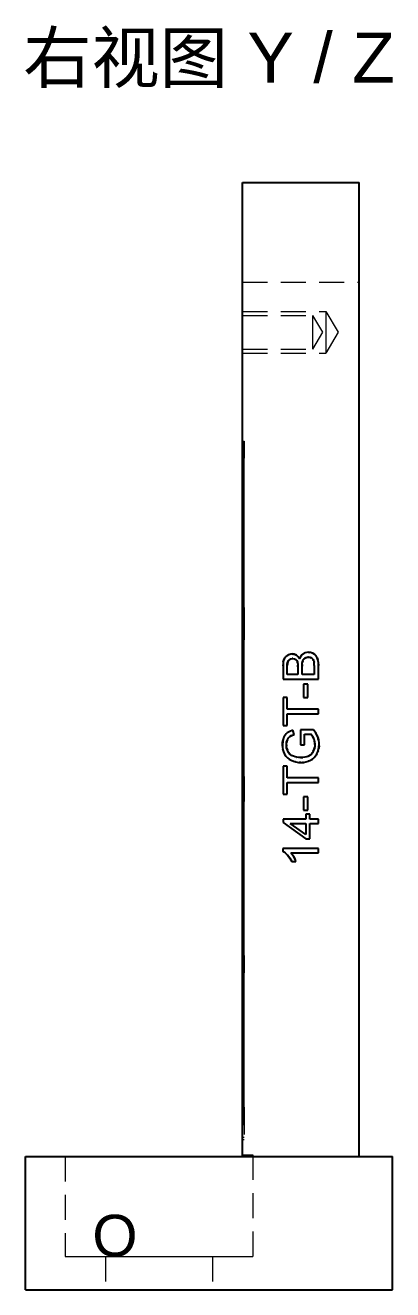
# Model space of a CAD drawing. Header units: millimetres. Extents: x 37 to 669, y 80 to 273.
# Drawn here: x 37 to 59, y 156.8 to 232.7 of the extents above; entities that cross this region are included whole.
import ezdxf
from ezdxf.enums import TextEntityAlignment as Align

# ---------------------------------------------------------------- set-up
doc = ezdxf.new("R2010")
doc.units = ezdxf.units.MM
doc.linetypes.add('WP_HIDDEN', pattern=[2.3, 1.5, -0.8])
for name, color, linetype, lineweight in [('ANNOTATIONS', 7, 'CONTINUOUS', 18), ('HIDDEN', 7, 'WP_HIDDEN', 13), ('VISIBLE', 7, 'CONTINUOUS', 25)]:
    doc.layers.add(name, color=color, linetype=linetype, lineweight=lineweight)
doc.styles.add('CJK', font='Arial Unicode.ttf')

msp = doc.modelspace()

# ---------------------------------------------------------------- linework, layer by layer
at = {"layer": 'HIDDEN'}
for p, q in [((50, 217.25), (50, 223.25)), ((57, 217.25), (57, 223.25)), ((50, 217.25), (57, 217.25)), ((50, 215.5), (55, 215.5)), ((50, 215.255), (54.2, 215.255)), ((54.2, 215.255), (54.80386, 214.25)), ((55, 215.5), (55.75108, 214.25)), ((54.80386, 214.25), (54.2, 213.245)), ((55.75108, 214.25), (55, 213)), ((50, 213.245), (54.2, 213.245)), ((50, 213), (55, 213)), ((50, 206.68), (50, 207.72)), ((50, 207.58), (50, 207.72)), ((50, 205.78), (50, 207.72)), ((50, 207.72), (50.1, 207.72)), ((50, 206.82), (50, 207.58)), ((50, 207.58), (50.1, 207.58)), ((50, 205.92), (50, 207.58)), ((50.1, 207.72), (50.1, 206.68)), ((50.1, 207.58), (50.1, 207.72)), ((50.1, 205.78), (50.1, 207.72)), ((50.1, 206.82), (50.1, 207.58)), ((50.1, 205.92), (50.1, 207.58)), ((50, 206.75), (50, 206.825)), ((50, 206.675), (50, 206.825)), ((50, 206.825), (50.1, 206.825)), ((50, 205.78), (50, 206.82)), ((50, 206.82), (50.1, 206.82)), ((50, 166.75), (50, 206.75)), ((50.1, 206.75), (50, 206.75)), ((50, 205.92), (50, 206.68)), ((50, 206.68), (50.1, 206.68)), ((50, 205.825), (50, 206.675)), ((50, 206.675), (50.1, 206.675)), ((50.1, 206.675), (50.1, 206.825)), ((50.1, 206.75), (50.1, 206.825)), ((50.1, 205.78), (50.1, 206.82)), ((50.1, 166.75), (50.1, 206.75)), ((50.1, 205.92), (50.1, 206.68)), ((50.1, 205.825), (50.1, 206.675)), ((50, 205.78), (50, 205.92)), ((50, 205.92), (50.1, 205.92)), ((50, 205.675), (50, 205.825)), ((50, 205.825), (50.1, 205.825)), ((50.1, 205.78), (50.1, 205.92)), ((50.1, 205.675), (50.1, 205.825)), ((50, 205.78), (50.1, 205.78)), ((50, 204.825), (50, 205.675)), ((50, 205.675), (50.1, 205.675)), ((50.1, 204.825), (50.1, 205.675)), ((50, 204.675), (50, 204.825)), ((50, 204.825), (50.1, 204.825)), ((50, 203.825), (50, 204.675)), ((50, 204.675), (50.1, 204.675)), ((50.1, 204.675), (50.1, 204.825)), ((50.1, 203.825), (50.1, 204.675)), ((50, 203.675), (50, 203.825)), ((50, 203.825), (50.1, 203.825)), ((50, 202.825), (50, 203.675)), ((50, 203.675), (50.1, 203.675)), ((50.1, 203.675), (50.1, 203.825)), ((50.1, 202.825), (50.1, 203.675)), ((50, 202.675), (50, 202.825)), ((50, 202.825), (50.1, 202.825)), ((50.1, 202.675), (50.1, 202.825)), ((50, 201.825), (50, 202.675)), ((50, 202.675), (50.1, 202.675)), ((50.1, 201.825), (50.1, 202.675)), ((50, 201.675), (50, 201.825)), ((50, 201.825), (50.1, 201.825)), ((50, 200.825), (50, 201.675)), ((50, 201.675), (50.1, 201.675)), ((50.1, 201.675), (50.1, 201.825)), ((50.1, 200.825), (50.1, 201.675)), ((50, 200.675), (50, 200.825)), ((50, 200.825), (50.1, 200.825)), ((50, 199.825), (50, 200.675)), ((50, 200.675), (50.1, 200.675)), ((50.1, 200.675), (50.1, 200.825)), ((50.1, 199.825), (50.1, 200.675)), ((50, 199.675), (50, 199.825)), ((50, 199.825), (50.1, 199.825)), ((50.1, 199.675), (50.1, 199.825)), ((50, 198.825), (50, 199.675)), ((50, 199.675), (50.1, 199.675)), ((50.1, 198.825), (50.1, 199.675)), ((50, 198.675), (50, 198.825)), ((50, 198.825), (50.1, 198.825)), ((50, 197.825), (50, 198.675)), ((50, 198.675), (50.1, 198.675)), ((50.1, 198.675), (50.1, 198.825)), ((50.1, 197.825), (50.1, 198.675)), ((50, 197.675), (50, 197.825)), ((50, 197.825), (50.1, 197.825)), ((50, 196.68), (50, 197.72)), ((50, 195.78), (50, 197.72)), ((50, 196.82), (50, 197.72)), ((50, 197.72), (50.1, 197.72)), ((50, 196.825), (50, 197.675)), ((50, 197.675), (50.1, 197.675)), ((50.1, 197.58), (50, 197.58)), ((50, 195.92), (50, 197.58)), ((50.1, 197.675), (50.1, 197.825)), ((50.1, 197.72), (50.1, 196.68)), ((50.1, 196.82), (50.1, 197.72)), ((50.1, 197.72), (50.1, 195.78)), ((50.1, 196.825), (50.1, 197.675)), ((50.1, 197.58), (50.1, 195.92)), ((50, 196.675), (50, 196.825)), ((50, 196.825), (50.1, 196.825)), ((50, 196.82), (50.1, 196.82)), ((50, 195.78), (50, 196.68)), ((50, 196.68), (50.1, 196.68)), ((50.1, 196.675), (50.1, 196.825)), ((50.1, 196.68), (50.1, 195.78)), ((50, 195.825), (50, 196.675)), ((50, 196.675), (50.1, 196.675)), ((50, 195.92), (50.1, 195.92)), ((50.1, 195.825), (50.1, 196.675)), ((50, 195.675), (50, 195.825)), ((50, 195.825), (50.1, 195.825)), ((50, 195.78), (50.1, 195.78)), ((50, 194.825), (50, 195.675)), ((50, 195.675), (50.1, 195.675)), ((50.1, 195.675), (50.1, 195.825)), ((50.1, 194.825), (50.1, 195.675)), ((50, 194.675), (50, 194.825)), ((50, 194.825), (50.1, 194.825)), ((50, 193.825), (50, 194.675)), ((50, 194.675), (50.1, 194.675)), ((50.1, 194.675), (50.1, 194.825)), ((50.1, 193.825), (50.1, 194.675)), ((50, 193.675), (50, 193.825)), ((50, 193.825), (50.1, 193.825)), ((50, 192.825), (50, 193.675)), ((50, 193.675), (50.1, 193.675)), ((50.1, 193.675), (50.1, 193.825)), ((50.1, 192.825), (50.1, 193.675)), ((50, 192.675), (50, 192.825)), ((50, 192.825), (50.1, 192.825)), ((50, 191.825), (50, 192.675)), ((50, 192.675), (50.1, 192.675)), ((50.1, 192.675), (50.1, 192.825)), ((50.1, 191.825), (50.1, 192.675)), ((50, 191.675), (50, 191.825)), ((50, 191.825), (50.1, 191.825)), ((50, 190.825), (50, 191.675)), ((50, 191.675), (50.1, 191.675)), ((50.1, 191.675), (50.1, 191.825)), ((50.1, 190.825), (50.1, 191.675)), ((50, 190.675), (50, 190.825)), ((50, 190.825), (50.1, 190.825)), ((50, 189.825), (50, 190.675)), ((50, 190.675), (50.1, 190.675)), ((50.1, 190.675), (50.1, 190.825)), ((50.1, 189.825), (50.1, 190.675)), ((50, 189.675), (50, 189.825)), ((50, 189.825), (50.1, 189.825)), ((50, 188.825), (50, 189.675)), ((50, 189.675), (50.1, 189.675)), ((50.1, 189.675), (50.1, 189.825)), ((50.1, 188.825), (50.1, 189.675)), ((50, 188.675), (50, 188.825)), ((50, 188.825), (50.1, 188.825)), ((50, 187.825), (50, 188.675)), ((50, 188.675), (50.1, 188.675)), ((50.1, 188.675), (50.1, 188.825)), ((50.1, 187.825), (50.1, 188.675)), ((50, 187.675), (50, 187.825)), ((50, 187.825), (50.1, 187.825)), ((50, 187.58), (50, 187.72)), ((50, 185.78), (50, 187.72)), ((50, 187.72), (50.1, 187.72)), ((50, 186.825), (50, 187.675)), ((50, 187.675), (50.1, 187.675)), ((50, 186.82), (50, 187.58)), ((50, 187.58), (50.1, 187.58)), ((50, 185.92), (50, 187.58)), ((50.1, 187.675), (50.1, 187.825)), ((50.1, 187.58), (50.1, 187.72)), ((50.1, 185.78), (50.1, 187.72)), ((50.1, 186.825), (50.1, 187.675)), ((50.1, 186.82), (50.1, 187.58)), ((50.1, 187.58), (50.1, 185.92)), ((50, 186.675), (50, 186.825)), ((50, 186.825), (50.1, 186.825)), ((50, 186.68), (50, 186.82)), ((50, 186.82), (50.1, 186.82)), ((50.1, 186.675), (50.1, 186.825)), ((50.1, 186.68), (50.1, 186.82)), ((50, 185.92), (50, 186.68)), ((50.1, 186.68), (50, 186.68)), ((50, 185.825), (50, 186.675)), ((50, 186.675), (50.1, 186.675)), ((50.1, 185.92), (50.1, 186.68)), ((50.1, 185.825), (50.1, 186.675)), ((50, 185.78), (50, 185.92)), ((50, 185.92), (50.1, 185.92)), ((50, 185.675), (50, 185.825)), ((50, 185.825), (50.1, 185.825)), ((50, 185.78), (50.1, 185.78)), ((50, 184.825), (50, 185.675)), ((50, 185.675), (50.1, 185.675)), ((50.1, 185.78), (50.1, 185.92)), ((50.1, 185.675), (50.1, 185.825)), ((50.1, 184.825), (50.1, 185.675)), ((50, 184.675), (50, 184.825)), ((50, 184.825), (50.1, 184.825)), ((50, 183.825), (50, 184.675)), ((50, 184.675), (50.1, 184.675)), ((50.1, 184.675), (50.1, 184.825)), ((50.1, 183.825), (50.1, 184.675)), ((50, 183.675), (50, 183.825)), ((50, 183.825), (50.1, 183.825)), ((50.1, 183.675), (50.1, 183.825)), ((50, 182.825), (50, 183.675)), ((50, 183.675), (50.1, 183.675)), ((50.1, 182.825), (50.1, 183.675)), ((50, 182.675), (50, 182.825)), ((50, 182.825), (50.1, 182.825)), ((50, 181.825), (50, 182.675)), ((50, 182.675), (50.1, 182.675)), ((50.1, 182.675), (50.1, 182.825)), ((50.1, 181.825), (50.1, 182.675)), ((50, 181.675), (50, 181.825)), ((50, 181.825), (50.1, 181.825)), ((50, 180.825), (50, 181.675)), ((50, 181.675), (50.1, 181.675)), ((50.1, 181.675), (50.1, 181.825)), ((50.1, 180.825), (50.1, 181.675)), ((50, 180.675), (50, 180.825)), ((50, 180.825), (50.1, 180.825)), ((50.1, 180.675), (50.1, 180.825)), ((50, 179.825), (50, 180.675)), ((50, 180.675), (50.1, 180.675)), ((50.1, 179.825), (50.1, 180.675)), ((50, 179.675), (50, 179.825)), ((50, 179.825), (50.1, 179.825)), ((50, 178.825), (50, 179.675)), ((50, 179.675), (50.1, 179.675)), ((50.1, 179.675), (50.1, 179.825)), ((50.1, 178.825), (50.1, 179.675)), ((50, 178.675), (50, 178.825)), ((50, 178.825), (50.1, 178.825)), ((50, 177.825), (50, 178.675)), ((50, 178.675), (50.1, 178.675)), ((50.1, 178.675), (50.1, 178.825)), ((50.1, 177.825), (50.1, 178.675)), ((50, 177.675), (50, 177.825)), ((50, 177.825), (50.1, 177.825)), ((50, 177.58), (50, 177.72)), ((50, 176.68), (50, 177.72)), ((50, 175.78), (50, 177.72)), ((50, 177.72), (50.1, 177.72)), ((50.1, 177.675), (50.1, 177.825)), ((50.1, 177.58), (50.1, 177.72)), ((50.1, 176.68), (50.1, 177.72)), ((50.1, 175.78), (50.1, 177.72)), ((50, 176.825), (50, 177.675)), ((50, 177.675), (50.1, 177.675)), ((50, 176.82), (50, 177.58)), ((50, 177.58), (50.1, 177.58)), ((50, 175.92), (50, 177.58)), ((50.1, 176.825), (50.1, 177.675)), ((50.1, 176.82), (50.1, 177.58)), ((50.1, 175.92), (50.1, 177.58)), ((50, 176.675), (50, 176.825)), ((50, 176.825), (50.1, 176.825)), ((50, 175.78), (50, 176.82)), ((50, 176.82), (50.1, 176.82)), ((50, 175.92), (50, 176.68)), ((50, 176.68), (50.1, 176.68)), ((50, 175.825), (50, 176.675)), ((50, 176.675), (50.1, 176.675)), ((50.1, 176.675), (50.1, 176.825)), ((50.1, 176.82), (50.1, 175.78)), ((50.1, 175.92), (50.1, 176.68)), ((50.1, 175.825), (50.1, 176.675)), ((50, 175.78), (50, 175.92)), ((50, 175.92), (50.1, 175.92)), ((50, 175.675), (50, 175.825)), ((50, 175.825), (50.1, 175.825)), ((50, 175.78), (50.1, 175.78)), ((50, 174.825), (50, 175.675)), ((50, 175.675), (50.1, 175.675)), ((50.1, 175.78), (50.1, 175.92)), ((50.1, 175.675), (50.1, 175.825)), ((50.1, 174.825), (50.1, 175.675)), ((50, 174.675), (50, 174.825)), ((50, 174.825), (50.1, 174.825)), ((50, 173.825), (50, 174.675)), ((50, 174.675), (50.1, 174.675)), ((50.1, 174.675), (50.1, 174.825)), ((50.1, 173.825), (50.1, 174.675)), ((50, 173.675), (50, 173.825)), ((50, 173.825), (50.1, 173.825)), ((50, 172.825), (50, 173.675)), ((50, 173.675), (50.1, 173.675)), ((50.1, 173.675), (50.1, 173.825)), ((50.1, 172.825), (50.1, 173.675)), ((50, 172.675), (50, 172.825)), ((50, 172.825), (50.1, 172.825)), ((50, 171.825), (50, 172.675)), ((50, 172.675), (50.1, 172.675)), ((50.1, 172.675), (50.1, 172.825)), ((50.1, 171.825), (50.1, 172.675)), ((50, 171.675), (50, 171.825)), ((50, 171.825), (50.1, 171.825)), ((50, 170.825), (50, 171.675)), ((50, 171.675), (50.1, 171.675)), ((50.1, 171.675), (50.1, 171.825)), ((50.1, 170.825), (50.1, 171.675)), ((50, 170.675), (50, 170.825)), ((50, 170.825), (50.1, 170.825)), ((50, 169.825), (50, 170.675)), ((50, 170.675), (50.1, 170.675)), ((50.1, 170.675), (50.1, 170.825)), ((50.1, 169.825), (50.1, 170.675)), ((50, 169.675), (50, 169.825)), ((50, 169.825), (50.1, 169.825)), ((50, 168.825), (50, 169.675)), ((50, 169.675), (50.1, 169.675)), ((50.1, 169.675), (50.1, 169.825)), ((50.1, 168.825), (50.1, 169.675)), ((50, 168.675), (50, 168.825)), ((50, 168.825), (50.1, 168.825)), ((50, 167.825), (50, 168.675)), ((50, 168.675), (50.1, 168.675)), ((50.1, 168.675), (50.1, 168.825)), ((50.1, 167.825), (50.1, 168.675)), ((50, 167.675), (50, 167.825)), ((50, 167.825), (50.1, 167.825)), ((50.1, 167.675), (50.1, 167.825)), ((50, 165.78), (50, 167.72)), ((50, 167.72), (50.1, 167.72)), ((50, 166.825), (50, 167.675)), ((50, 167.675), (50.1, 167.675)), ((50.1, 167.58), (50, 167.58)), ((50, 165.92), (50, 167.58)), ((50.1, 167.72), (50.1, 165.78)), ((50.1, 166.825), (50.1, 167.675)), ((50.1, 167.58), (50.1, 165.92)), ((50, 166.675), (50, 166.825)), ((50, 166.825), (50.1, 166.825)), ((50, 166.675), (50, 166.75)), ((50, 166.75), (50.1, 166.75)), ((50, 166.675), (50.1, 166.675)), ((50.1, 166.675), (50.1, 166.825)), ((50.1, 166.675), (50.1, 166.75)), ((50, 165.92), (50.1, 165.92)), ((50, 165.78), (50.1, 165.78)), ((50, 164.85), (50, 164.75)), ((50.625, 164.85), (50.625, 158.75)), ((39.375, 164.75), (39.375, 158.75)), ((50, 164.75), (57, 164.75)), ((41.8, 158.75), (41.8, 156.75)), ((48.2, 158.75), (48.2, 156.75))]:
    msp.add_line(p, q, dxfattribs=at)
for points in [[(50, 215.5), (50, 215.46866), (50, 215.37621), (50, 215.22729), (50, 215.02936), (50, 214.79235), (50, 214.52815), (50, 214.25), (50, 213.97185), (50, 213.70765), (50, 213.47064), (50, 213.27271), (50, 213.12379), (50, 213.03134), (50, 213)], [(50, 215.255), (50, 215.2298), (50, 215.15547), (50, 215.03574), (50, 214.87661), (50, 214.68605), (50, 214.47363), (50, 214.25), (50, 214.02637), (50, 213.81395), (50, 213.62339), (50, 213.46426), (50, 213.34453), (50, 213.2702), (50, 213.245)], [(54.2, 215.255), (54.2, 215.2298), (54.2, 215.15547), (54.2, 215.03574), (54.2, 214.87661), (54.2, 214.68605), (54.2, 214.47363), (54.2, 214.25), (54.2, 214.02637), (54.2, 213.81395), (54.2, 213.62339), (54.2, 213.46426), (54.2, 213.34453), (54.2, 213.2702), (54.2, 213.245)], [(55, 215.5), (55, 215.46866), (55, 215.37621), (55, 215.22729), (55, 215.02936), (55, 214.79235), (55, 214.52815), (55, 214.25), (55, 213.97185), (55, 213.70765), (55, 213.47064), (55, 213.27271), (55, 213.12379), (55, 213.03134), (55, 213)], [(52.43694, 194.27209), (52.45137, 194.43704)], [(52.4795, 194.55818), (52.48386, 194.57132)], [(52.54808, 194.70088), (52.58349, 194.74705)], [(52.59453, 194.75938), (52.62111, 194.78597)], [(52.70434, 194.40201), (52.70276, 194.3927)], [(52.70519, 194.40673), (52.70436, 194.40213)], [(52.82737, 194.60119), (52.75993, 194.54003)], [(52.79523, 194.89394), (52.90138, 194.92294)], [(52.99268, 194.65146), (52.89536, 194.63352)], [(52.91201, 194.92451), (52.98047, 194.92916)], [(53.03492, 194.92614), (53.06947, 194.92096)], [(53.1996, 194.59756), (53.12502, 194.63563), (53.03504, 194.65147)], [(53.09295, 194.91593), (53.14944, 194.8985)], [(53.26585, 194.5256), (53.1996, 194.59756)], [(53.30079, 194.45075), (53.26746, 194.52303)], [(53.28386, 194.82236), (53.34353, 194.76528), (53.39563, 194.6959)], [(53.40498, 194.68082), (53.43179, 194.63166)], [(53.43179, 194.63166), (53.44749, 194.67934)], [(53.47462, 194.74289), (53.52386, 194.82492)], [(53.60221, 194.45509), (53.58391, 194.30298)], [(53.66138, 194.60112), (53.61682, 194.51049)], [(53.6248, 194.92843), (53.69609, 194.97383), (53.77355, 195.00625), (53.85717, 195.0257), (53.94697, 195.03219)], [(53.74017, 194.67955), (53.68883, 194.63518)], [(53.90689, 194.73869), (53.83696, 194.72561)], [(54.06283, 194.72459), (53.96768, 194.74005)], [(54.04064, 195.0257), (54.13931, 195.00338)], [(54.20865, 194.63688), (54.15453, 194.68147)], [(54.15546, 194.99804), (54.22487, 194.96906)], [(54.29428, 194.46748), (54.27066, 194.53999)], [(54.32273, 194.91053), (54.35425, 194.88568)], [(54.36649, 194.87489), (54.42296, 194.81306)], [(54.42296, 194.81306), (54.49229, 194.68946)], [(54.52817, 194.58015), (54.55222, 194.44764)], [(54.55436, 194.42879), (54.56226, 194.31663)], [(52.68898, 194.23285), (52.68734, 194.13245)], [(52.69053, 194.26829), (52.68969, 194.25086)], [(52.69654, 194.34579), (52.6964, 194.34451)], [(52.69869, 194.36422), (52.69755, 194.35487)], [(52.70008, 194.37479), (52.69869, 194.36422)], [(53.3284, 194.26098), (53.31669, 194.38638)], [(52.44216, 189.80014), (52.47474, 189.89571)], [(52.47474, 189.89571), (52.50209, 189.95729)], [(52.50881, 189.97066), (52.53385, 190.01571)], [(52.53969, 190.02527), (52.62403, 190.13446)], [(52.68298, 190.18813), (52.8052, 190.26599), (52.95437, 190.327)], [(52.75006, 189.87302), (52.69677, 189.77309)], [(52.75322, 189.87768), (52.75322, 189.87768)], [(52.76564, 189.89497), (52.76235, 189.89053)], [(52.80536, 189.94093), (52.77489, 189.90685)], [(53.02235, 190.06924), (52.93928, 190.03362)], [(54.20281, 189.99459), (54.15726, 190.06571)], [(54.31691, 190.3166), (54.39802, 190.19494)], [(54.42323, 190.15181), (54.51656, 189.95303)], [(52.40409, 189.36836), (52.40237, 189.39428)], [(52.43026, 189.18971), (52.40409, 189.36836)], [(52.41477, 189.67489), (52.42279, 189.71982)], [(52.53061, 188.91689), (52.47298, 189.04472), (52.432, 189.18199)], [(52.648, 189.59114), (52.6409, 189.47995)], [(52.64472, 189.38494), (52.65482, 189.30446)], [(52.65178, 189.6165), (52.64869, 189.59624)], [(52.65695, 189.29246), (52.66288, 189.26339)], [(52.6637, 189.67392), (52.6637, 189.67392)], [(52.66952, 189.69568), (52.6682, 189.69099)], [(52.69967, 189.14617), (52.75131, 189.04437)], [(54.2039, 189.00338), (54.25317, 189.08668)], [(54.32267, 189.69213), (54.27566, 189.84129)], [(54.33504, 189.3422), (54.34604, 189.4843)], [(54.5758, 189.24442), (54.54167, 189.11191)], [(54.56848, 189.78129), (54.59212, 189.64187), (54.6, 189.50026)], [(54.6, 189.50026), (54.59769, 189.41906)], [(52.93041, 188.54321), (52.80573, 188.61442), (52.69801, 188.69956)], [(52.75802, 189.03367), (52.76612, 189.02134)], [(52.88513, 188.8926), (52.95039, 188.84511)], [(53.15451, 188.4595), (53.04078, 188.49606), (52.93041, 188.54321)], [(52.98446, 188.82434), (53.06464, 188.78483)], [(53.06464, 188.78483), (53.23964, 188.73016)], [(53.41435, 188.41648), (53.19234, 188.44987)], [(53.26892, 188.72415), (53.37872, 188.70871), (53.49274, 188.70356)], [(53.59637, 188.41586), (53.51016, 188.41332)], [(53.62004, 188.70886), (53.76097, 188.72952), (53.88711, 188.76577)], [(53.94196, 188.48501), (53.80339, 188.44476), (53.65737, 188.42087)], [(54.07757, 188.54393), (53.9608, 188.49197)], [(53.96873, 188.80152), (54.07136, 188.8657)], [(54.07136, 188.8657), (54.08624, 188.87736)], [(54.42241, 188.85605), (54.35237, 188.76106), (54.27155, 188.67738), (54.17995, 188.60501), (54.07757, 188.54393)], [(54.12747, 188.91376), (54.17644, 188.96702)], [(54.52923, 189.0753), (54.46577, 188.93067)], [(52.6546, 182.91181), (52.50534, 183.03749)], [(52.96161, 182.46781), (52.84832, 182.67219)], [(52.89921, 182.99024), (52.99449, 182.87386)], [(52.99771, 182.86936), (53.0375, 182.81054)], [(53.13789, 182.63704), (53.14882, 182.61572)], [(53.14882, 182.61571), (53.15132, 182.61075)], [(53.15378, 182.60581), (53.21412, 182.46781)], [(50, 164.85), (50.08469, 164.85), (50.1635, 164.85), (50.23635, 164.85), (50.30315, 164.85), (50.36383, 164.85), (50.4183, 164.85), (50.46652, 164.85), (50.50842, 164.85), (50.54395, 164.85), (50.57309, 164.85), (50.59578, 164.85), (50.61201, 164.85), (50.62175, 164.85), (50.625, 164.85)], [(50, 164.75), (49.42193, 164.75), (48.68402, 164.75), (47.81295, 164.75), (46.8402, 164.75), (45.80094, 164.75), (44.73273, 164.75), (43.67417, 164.75), (42.66355, 164.75), (41.73737, 164.75), (40.92913, 164.75), (40.26802, 164.75), (39.77797, 164.75), (39.47666, 164.75), (39.375, 164.75)], [(39.375, 158.75), (39.51603, 158.75), (39.93205, 158.75), (40.6022, 158.75), (41.49287, 158.75), (42.5594, 158.75), (43.74832, 158.75), (45, 158.75), (46.25168, 158.75), (47.4406, 158.75), (48.50713, 158.75), (49.3978, 158.75), (50.06795, 158.75), (50.48397, 158.75), (50.625, 158.75)], [(41.8, 158.75), (41.88023, 158.75), (42.1169, 158.75), (42.49814, 158.75), (43.00483, 158.75), (43.61157, 158.75), (44.28793, 158.75), (45, 158.75), (45.71207, 158.75), (46.38843, 158.75), (46.99517, 158.75), (47.50186, 158.75), (47.8831, 158.75), (48.11977, 158.75), (48.2, 158.75)], [(41.8, 156.75), (41.88023, 156.75), (42.1169, 156.75), (42.49814, 156.75), (43.00483, 156.75), (43.61157, 156.75), (44.28793, 156.75), (45, 156.75), (45.71207, 156.75), (46.38843, 156.75), (46.99517, 156.75), (47.50186, 156.75), (47.8831, 156.75), (48.11977, 156.75), (48.2, 156.75)]]:
    msp.add_lwpolyline(points, dxfattribs=at)
at = {"layer": 'VISIBLE'}
for p, q in [((50, 164.75), (50, 223.25)), ((50, 223.25), (57, 223.25)), ((57, 164.75), (57, 223.25)), ((52.43628, 194.22388), (52.43628, 193.42573)), ((52.68734, 193.70726), (52.68734, 194.13245)), ((53.33021, 193.70726), (52.68734, 193.70726)), ((53.33021, 194.16728), (53.33021, 193.70726)), ((53.58127, 193.70726), (53.58127, 194.19921)), ((54.31266, 193.70726), (53.58127, 193.70726)), ((54.31266, 194.23694), (54.31266, 193.70726)), ((54.56372, 193.42573), (54.56372, 194.23694)), ((52.43628, 193.42573), (54.56372, 193.42573)), ((53.66253, 193.11517), (53.66253, 192.31266)), ((53.9252, 193.11517), (53.66253, 193.11517)), ((53.9252, 192.31266), (53.9252, 193.11517)), ((52.43628, 192.32282), (52.43628, 190.63654)), ((52.68734, 192.32282), (52.43628, 192.32282)), ((52.68734, 191.619), (52.68734, 192.32282)), ((53.66253, 192.31266), (53.9252, 192.31266)), ((54.56372, 191.619), (52.68734, 191.619)), ((54.56372, 191.33747), (54.56372, 191.619)), ((52.43628, 190.63654), (52.68734, 190.63654)), ((52.68734, 190.63654), (52.68734, 191.33747)), ((52.68734, 191.33747), (54.56372, 191.33747)), ((53.10092, 190.09525), (53.03127, 190.34921)), ((53.47823, 190.38113), (53.47968, 189.47995)), ((54.26768, 190.38113), (53.47823, 190.38113)), ((53.72929, 190.10541), (54.12546, 190.10541)), ((53.72929, 189.47995), (53.72929, 190.10541)), ((53.47968, 189.47995), (53.72929, 189.47995)), ((52.43628, 188.19565), (52.43628, 186.50937)), ((52.68734, 188.19565), (52.43628, 188.19565)), ((52.68734, 187.49182), (52.68734, 188.19565)), ((54.56372, 187.49182), (52.68734, 187.49182)), ((52.68734, 186.50937), (52.68734, 187.21029)), ((52.68734, 187.21029), (54.56372, 187.21029)), ((54.56372, 187.21029), (54.56372, 187.49182)), ((52.43628, 186.50937), (52.68734, 186.50937)), ((53.66253, 186.34683), (53.66253, 185.54433)), ((53.9252, 186.34683), (53.66253, 186.34683)), ((53.9252, 185.54433), (53.9252, 186.34683)), ((53.66253, 185.54433), (53.9252, 185.54433)), ((53.81491, 185.30633), (53.81491, 185.019)), ((54.05435, 185.30633), (53.81491, 185.30633)), ((54.05435, 185.019), (54.05435, 185.30633)), ((52.43628, 185.019), (52.43628, 184.80567)), ((53.81491, 185.019), (52.43628, 185.019)), ((52.43628, 184.80567), (53.81491, 183.83483)), ((52.85567, 184.75778), (53.81491, 184.75778)), ((53.81491, 184.09169), (52.85567, 184.75778)), ((53.81491, 184.75778), (53.81491, 184.09169)), ((54.56372, 185.019), (54.05435, 185.019)), ((54.05435, 183.83483), (54.05435, 184.75778)), ((54.05435, 184.75778), (54.56372, 184.75778)), ((54.56372, 184.75778), (54.56372, 185.019)), ((53.81491, 183.83483), (54.05435, 183.83483)), ((52.42757, 183.25145), (52.42757, 183.08311)), ((54.56372, 183.25145), (52.42757, 183.25145)), ((54.56372, 182.99024), (54.56372, 183.25145)), ((52.89921, 182.99024), (54.56372, 182.99024)), ((52.96161, 182.46781), (53.21412, 182.46781)), ((37, 156.75), (37, 164.75)), ((37, 164.75), (59, 164.75)), ((59, 156.75), (59, 164.75)), ((37, 156.75), (59, 156.75))]:
    msp.add_line(p, q, dxfattribs=at)
for points in [[(52.50086, 194.61497), (52.47211, 194.53353), (52.45196, 194.44072), (52.43628, 194.22388)], [(52.45137, 194.43704), (52.4795, 194.55818)], [(52.48386, 194.57132), (52.50086, 194.61497)], [(52.69967, 194.84571), (52.63693, 194.80002), (52.58281, 194.74626), (52.53743, 194.68452), (52.50086, 194.61497)], [(52.50086, 194.61497), (52.54808, 194.70088)], [(52.58349, 194.74705), (52.59453, 194.75938)], [(52.62111, 194.78597), (52.69967, 194.84571)], [(52.68734, 194.13245), (52.69449, 194.32487), (52.71708, 194.45607)], [(52.98047, 194.92916), (52.90785, 194.92392), (52.83676, 194.90823), (52.76734, 194.88212), (52.69967, 194.84571)], [(52.69967, 194.84571), (52.79523, 194.89394)], [(52.70436, 194.40213), (52.70434, 194.40201)], [(52.71708, 194.45607), (52.70519, 194.40673)], [(52.71708, 194.45607), (52.75951, 194.53949), (52.82737, 194.60119)], [(52.75993, 194.54003), (52.71708, 194.45607)], [(52.82737, 194.60119), (52.91436, 194.63931), (53.01385, 194.65198)], [(52.89536, 194.63352), (52.82737, 194.60119)], [(52.90138, 194.92294), (52.91201, 194.92451)], [(53.23734, 194.85515), (53.11298, 194.91063), (52.98047, 194.92916)], [(52.98047, 194.92916), (53.03492, 194.92614)], [(53.01385, 194.65198), (52.99268, 194.65146)], [(53.03504, 194.65147), (53.01385, 194.65198)], [(53.01385, 194.65198), (53.11598, 194.63843), (53.1996, 194.59756)], [(53.06947, 194.92096), (53.09295, 194.91593)], [(53.14944, 194.8985), (53.23734, 194.85515)], [(53.1996, 194.59756), (53.2632, 194.52974), (53.30554, 194.43575)], [(53.43179, 194.63166), (53.34652, 194.76187), (53.2949, 194.81321), (53.23734, 194.85515)], [(53.23734, 194.85515), (53.28386, 194.82236)], [(53.26746, 194.52303), (53.26585, 194.5256)], [(53.30554, 194.43575), (53.30079, 194.45075)], [(53.31669, 194.38638), (53.30554, 194.43575)], [(53.30554, 194.43575), (53.3242, 194.32626), (53.33021, 194.16728)], [(53.39563, 194.6959), (53.40498, 194.68082)], [(53.6248, 194.92843), (53.56125, 194.87061), (53.50787, 194.80163), (53.46474, 194.72183), (53.43179, 194.63166)], [(53.44749, 194.67934), (53.47462, 194.74289)], [(53.52386, 194.82492), (53.57077, 194.88065), (53.6248, 194.92843)], [(53.58127, 194.19921), (53.58993, 194.37661), (53.61682, 194.51049)], [(53.61682, 194.51049), (53.60221, 194.45509)], [(53.61682, 194.51049), (53.66539, 194.60675), (53.74017, 194.67955)], [(53.94697, 195.03219), (53.8576, 195.02577), (53.77392, 195.00637), (53.69624, 194.9739), (53.6248, 194.92843)], [(53.68883, 194.63518), (53.66138, 194.60112)], [(53.74017, 194.67955), (53.8359, 194.7253), (53.94697, 194.7405)], [(53.83696, 194.72561), (53.74017, 194.67955)], [(53.94697, 194.7405), (53.90689, 194.73869)], [(54.22487, 194.96906), (54.09106, 195.01644), (53.94697, 195.03219)], [(53.94697, 195.03219), (54.04064, 195.0257)], [(53.96768, 194.74005), (53.94697, 194.7405)], [(53.94697, 194.7405), (54.04245, 194.73001), (54.12619, 194.69842)], [(54.12619, 194.69842), (54.06283, 194.72459)], [(54.15453, 194.68147), (54.12619, 194.69842)], [(54.12619, 194.69842), (54.19452, 194.65058), (54.24446, 194.59103)], [(54.13931, 195.00338), (54.15546, 194.99804)], [(54.24446, 194.59103), (54.20865, 194.63688)], [(54.42296, 194.81306), (54.33828, 194.89876), (54.22487, 194.96906)], [(54.22487, 194.96906), (54.32273, 194.91053)], [(54.27066, 194.53999), (54.24446, 194.59103)], [(54.24446, 194.59103), (54.27934, 194.51759), (54.30251, 194.4285)], [(54.30251, 194.4285), (54.29428, 194.46748)], [(54.31266, 194.23694), (54.30251, 194.4285)], [(54.35425, 194.88568), (54.36649, 194.87489)], [(54.52817, 194.58015), (54.48427, 194.70799), (54.42296, 194.81306)], [(54.49229, 194.68946), (54.52817, 194.58015)], [(54.56372, 194.23694), (54.55499, 194.42276), (54.52817, 194.58015)], [(54.55222, 194.44764), (54.55436, 194.42879)], [(52.43628, 194.22388), (52.43694, 194.27209)], [(52.68969, 194.25086), (52.68898, 194.23285)], [(52.6964, 194.34451), (52.69053, 194.26829)], [(52.69755, 194.35487), (52.69654, 194.34579)], [(52.69869, 194.36422), (52.69869, 194.36422)], [(52.70276, 194.3927), (52.70008, 194.37479)], [(53.33021, 194.16728), (53.3284, 194.26098)], [(53.58391, 194.30298), (53.58127, 194.19921)], [(54.56226, 194.31663), (54.56372, 194.23694)], [(52.47474, 189.89571), (52.44183, 189.79897), (52.41848, 189.69703), (52.4, 189.4785)], [(52.68298, 190.18813), (52.61952, 190.12972), (52.56365, 190.06132), (52.5154, 189.98321), (52.47474, 189.89571)], [(52.50209, 189.95729), (52.50881, 189.97066)], [(52.53385, 190.01571), (52.53969, 190.02527)], [(52.62403, 190.13446), (52.68298, 190.18813)], [(53.03127, 190.34921), (52.83833, 190.28207), (52.75576, 190.23849), (52.68298, 190.18813)], [(52.69677, 189.77309), (52.76165, 189.88958), (52.84551, 189.97625)], [(52.75322, 189.87768), (52.75006, 189.87302)], [(52.76235, 189.89053), (52.75322, 189.87768)], [(52.77489, 189.90685), (52.76564, 189.89497)], [(52.84551, 189.97625), (52.80536, 189.94093)], [(52.84551, 189.97625), (52.95669, 190.04197), (53.10092, 190.09525)], [(52.93928, 190.03362), (52.84551, 189.97625)], [(52.95437, 190.327), (53.03127, 190.34921)], [(53.10092, 190.09525), (53.02235, 190.06924)], [(54.12546, 190.10541), (54.20363, 189.99314), (54.27566, 189.84129)], [(54.15726, 190.06571), (54.12546, 190.10541)], [(54.27566, 189.84129), (54.20281, 189.99459)], [(54.51656, 189.95303), (54.46928, 190.06341), (54.41188, 190.17162), (54.26768, 190.38113)], [(54.26768, 190.38113), (54.31691, 190.3166)], [(54.39802, 190.19494), (54.42323, 190.15181)], [(54.6, 189.50026), (54.59478, 189.61567), (54.57911, 189.72971), (54.55301, 189.84222), (54.51656, 189.95303)], [(54.51656, 189.95303), (54.56848, 189.78129)], [(52.4, 189.4785), (52.41477, 189.67489)], [(52.4, 189.4785), (52.40791, 189.32655), (52.43206, 189.18176), (52.47289, 189.04495), (52.53061, 188.91689)], [(52.40237, 189.39428), (52.4, 189.4785)], [(52.40409, 189.36836), (52.40409, 189.36836)], [(52.42279, 189.71982), (52.44216, 189.80014)], [(52.432, 189.18199), (52.43026, 189.18971)], [(52.6409, 189.47995), (52.6548, 189.63341), (52.69677, 189.77309)], [(52.69967, 189.14617), (52.65541, 189.30105), (52.6409, 189.47995)], [(52.6409, 189.47995), (52.64472, 189.38494)], [(52.64869, 189.59624), (52.648, 189.59114)], [(52.6637, 189.67392), (52.65178, 189.6165)], [(52.65482, 189.30446), (52.65695, 189.29246)], [(52.66288, 189.26339), (52.69967, 189.14617)], [(52.6682, 189.69099), (52.6637, 189.67392)], [(52.69677, 189.77309), (52.66952, 189.69568)], [(52.85422, 188.91906), (52.76746, 189.01936), (52.69967, 189.14617)], [(54.25317, 189.08668), (54.20057, 188.99867), (54.13546, 188.92162), (54.05805, 188.85586), (53.96873, 188.80152)], [(54.34604, 189.4843), (54.34025, 189.38068), (54.32284, 189.27973), (54.29378, 189.18167), (54.25317, 189.08668)], [(54.25317, 189.08668), (54.30409, 189.21194), (54.33504, 189.3422)], [(54.27566, 189.84129), (54.32842, 189.66512), (54.34604, 189.4843)], [(54.34604, 189.4843), (54.3402, 189.58894), (54.32267, 189.69213)], [(54.46577, 188.93067), (54.5248, 189.06316), (54.5668, 189.20268), (54.59178, 189.34862), (54.6, 189.50026)], [(54.54167, 189.11191), (54.52923, 189.0753)], [(54.59769, 189.41906), (54.5758, 189.24442)], [(52.53061, 188.91689), (52.60493, 188.80165), (52.69684, 188.70065), (52.80569, 188.61445), (52.93041, 188.54321)], [(52.69801, 188.69956), (52.60546, 188.80095), (52.53061, 188.91689)], [(52.75131, 189.04437), (52.75802, 189.03367)], [(52.76612, 189.02134), (52.85422, 188.91906)], [(53.06464, 188.78483), (52.95466, 188.84237), (52.85422, 188.91906)], [(52.85422, 188.91906), (52.88513, 188.8926)], [(52.93041, 188.54321), (53.0679, 188.48627), (53.2107, 188.44563), (53.35831, 188.42135), (53.51016, 188.41332)], [(52.95039, 188.84511), (52.98446, 188.82434)], [(53.49274, 188.70356), (53.38009, 188.70858), (53.27104, 188.72375), (53.16583, 188.74915), (53.06464, 188.78483)], [(53.19234, 188.44987), (53.15451, 188.4595)], [(53.23964, 188.73016), (53.26892, 188.72415)], [(53.51016, 188.41332), (53.41435, 188.41648)], [(53.96873, 188.80152), (53.86506, 188.75795), (53.75063, 188.72737), (53.62624, 188.70941), (53.49274, 188.70356)], [(53.49274, 188.70356), (53.62004, 188.70886)], [(53.51016, 188.41332), (53.66151, 188.42131), (53.80698, 188.44557), (53.94587, 188.48643), (54.07757, 188.54393)], [(53.65737, 188.42087), (53.59637, 188.41586)], [(53.88711, 188.76577), (53.96873, 188.80152)], [(53.9608, 188.49197), (53.94196, 188.48501)], [(54.07136, 188.8657), (54.07136, 188.8657)], [(54.07757, 188.54393), (54.19688, 188.61694), (54.30175, 188.70607), (54.3915, 188.81091), (54.46577, 188.93067)], [(54.08624, 188.87736), (54.12747, 188.91376)], [(54.17644, 188.96702), (54.2039, 189.00338)], [(54.46577, 188.93067), (54.42241, 188.85605)], [(52.42757, 183.08311), (52.56916, 182.9897), (52.71201, 182.85092)], [(52.50534, 183.03749), (52.42757, 183.08311)], [(52.71201, 182.85092), (52.6546, 182.91181)], [(52.71201, 182.85092), (52.84822, 182.67234), (52.96161, 182.46781)], [(52.84832, 182.67219), (52.71201, 182.85092)], [(53.07916, 182.74281), (52.98978, 182.88039), (52.89921, 182.99024)], [(52.99449, 182.87386), (52.99771, 182.86936)], [(53.0375, 182.81054), (53.07916, 182.74281)], [(53.21412, 182.46781), (53.15743, 182.59843), (53.07916, 182.74281)], [(53.07916, 182.74281), (53.13789, 182.63704)], [(53.14882, 182.61572), (53.14882, 182.61571)], [(53.15132, 182.61075), (53.15378, 182.60581)]]:
    msp.add_lwpolyline(points, dxfattribs=at)

# ---------------------------------------------------------------- texts
at = {"layer": 'ANNOTATIONS', "style": 'CJK'}
msp.add_text('右视图 Y / Z', height=3, dxfattribs=at).set_placement((48, 229.25), align=Align.CENTER)
msp.add_text('O', height=2.5, dxfattribs=at).set_placement((41, 158.75))

doc.saveas('drawing.dxf')
